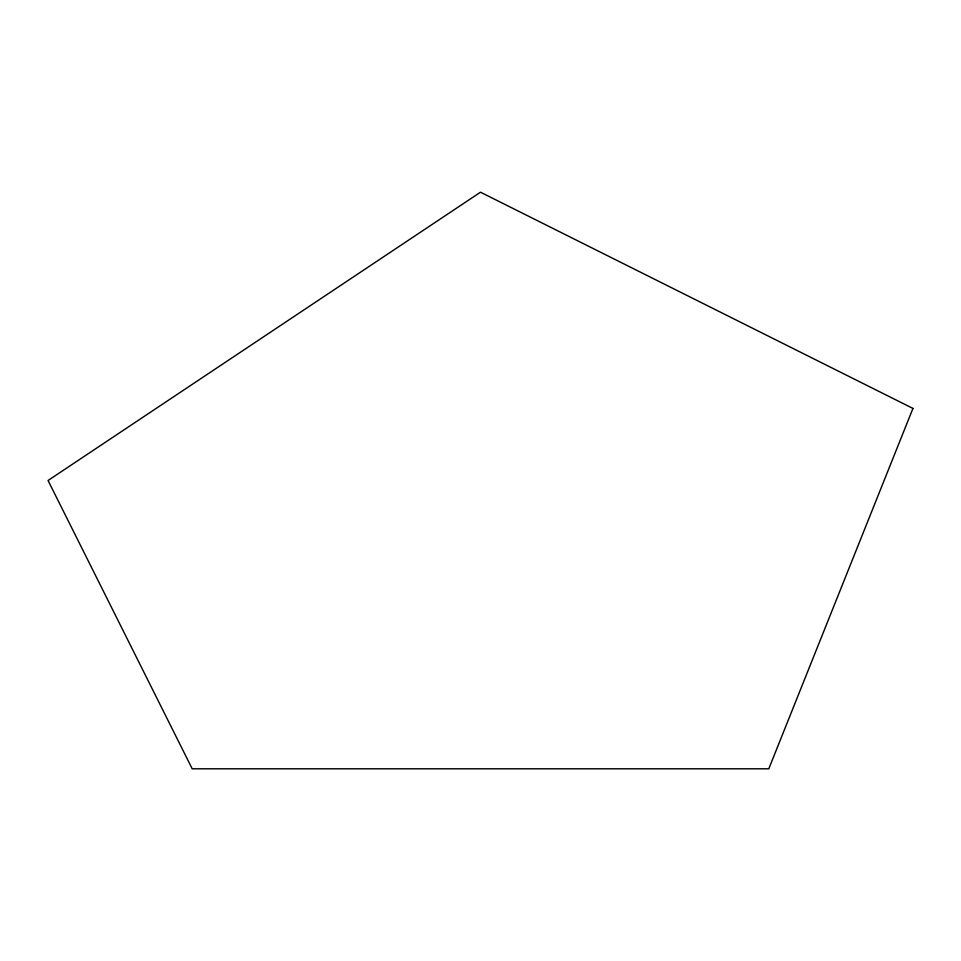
<?xml version="1.0" encoding="UTF-8"?>
<svg xmlns="http://www.w3.org/2000/svg" width="961" height="961" viewBox="0 0 961 961"><rect width="100%" height="100%" fill="white"/><g stroke="black" fill="none" stroke-linecap="round" stroke-linejoin="round"><path stroke-width="1.44" d="M912.95 408.425L768.8 768.8L192.2 768.8L48.05 480.5L480.5 192.2L912.95 408.425"/></g></svg>
